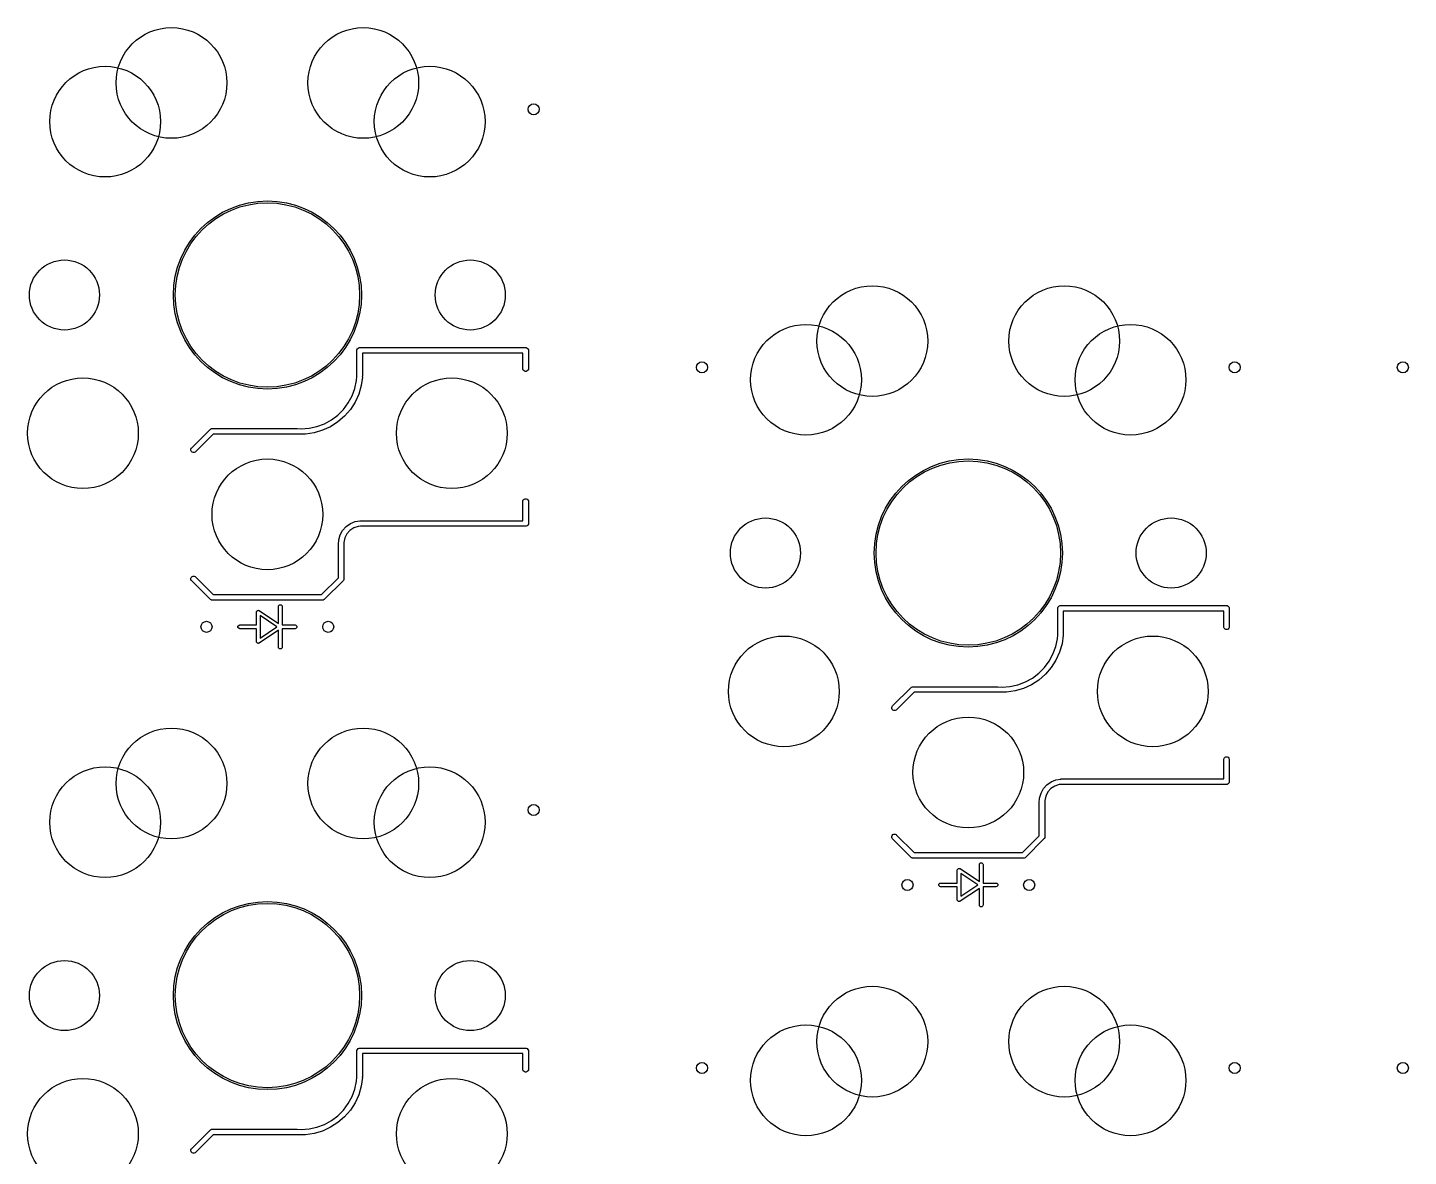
# Model space of a CAD drawing. Extents: x 2.61 to 8.6, y -5.69 to -1.89.
# Drawn here: x 5.102 to 6.575, y -3.099 to -1.893 of the extents above; entities that cross this region are included whole.
import ezdxf

# ---------------------------------------------------------------- set-up
doc = ezdxf.new("R2010")
doc.units = 0
doc.header["$MEASUREMENT"] = 0
doc.layers.add('BLACK', color=7, linetype='CONTINUOUS')

msp = doc.modelspace()

# ---------------------------------------------------------------- linework, layer by layer
at = {"layer": 'BLACK', "linetype": 'CONTINUOUS'}
for p, q in [((5.453, -2.2373), (5.4535, -2.2363)), ((5.453, -2.2379), (5.453, -2.2373)), ((5.453, -2.2655), (5.453, -2.2379)), ((5.4535, -2.2363), (5.4543, -2.2355)), ((5.4543, -2.2355), (5.4553, -2.235)), ((5.4553, -2.235), (5.4559, -2.235)), ((5.4559, -2.235), (5.6331, -2.235)), ((5.6331, -2.235), (5.6336, -2.235)), ((5.6336, -2.235), (5.6347, -2.2355)), ((5.6347, -2.2355), (5.6355, -2.2363)), ((5.6355, -2.2363), (5.636, -2.2373)), ((5.636, -2.2373), (5.636, -2.2379)), ((5.636, -2.2379), (5.636, -2.2576)), ((5.6301, -2.2409), (5.4589, -2.2409)), ((5.4589, -2.2409), (5.4589, -2.2655)), ((5.6301, -2.2576), (5.6301, -2.2409)), ((5.4527, -2.2703), (5.453, -2.266)), ((5.453, -2.2659), (5.453, -2.2655)), ((5.453, -2.266), (5.453, -2.2659)), ((5.453, -2.266), (5.453, -2.266)), ((5.4589, -2.2665), (5.4575, -2.2757)), ((5.4589, -2.2655), (5.4588, -2.266)), ((5.4588, -2.266), (5.4588, -2.2661)), ((5.4588, -2.2661), (5.4589, -2.2665)), ((5.4589, -2.2665), (5.4589, -2.2665)), ((5.6302, -2.2582), (5.6301, -2.2576)), ((5.6306, -2.2592), (5.6302, -2.2582)), ((5.6314, -2.26), (5.6306, -2.2592)), ((5.6325, -2.2605), (5.6314, -2.26)), ((5.6336, -2.2605), (5.6325, -2.2605)), ((5.6347, -2.26), (5.6336, -2.2605)), ((5.6355, -2.2592), (5.6347, -2.26)), ((5.636, -2.2582), (5.6355, -2.2592)), ((5.636, -2.2576), (5.636, -2.2582)), ((5.4479, -2.2867), (5.4509, -2.2787)), ((5.4509, -2.2787), (5.4527, -2.2703)), ((5.4575, -2.2757), (5.4549, -2.2847)), ((5.4387, -2.3011), (5.4438, -2.2942)), ((5.4438, -2.2942), (5.4479, -2.2867)), ((5.451, -2.2933), (5.446, -2.3012)), ((5.4549, -2.2847), (5.451, -2.2933)), ((5.4183, -2.3164), (5.4258, -2.3123)), ((5.4258, -2.3123), (5.4327, -2.3071)), ((5.4327, -2.3071), (5.4387, -2.3011)), ((5.4399, -2.3083), (5.4328, -2.3144)), ((5.446, -2.3012), (5.4399, -2.3083)), ((5.2767, -2.3421), (5.2963, -2.3224)), ((5.2996, -2.3275), (5.2808, -2.3463)), ((5.2963, -2.3224), (5.2968, -2.3221)), ((5.2968, -2.3221), (5.2978, -2.3216)), ((5.2978, -2.3216), (5.2984, -2.3216)), ((5.2984, -2.3216), (5.389, -2.3216)), ((5.389, -2.3275), (5.2996, -2.3275)), ((5.389, -2.3216), (5.3891, -2.3216)), ((5.3891, -2.3275), (5.389, -2.3275)), ((5.3891, -2.3216), (5.3892, -2.3216)), ((5.3981, -2.3274), (5.3891, -2.3275)), ((5.3892, -2.3216), (5.3892, -2.3216)), ((5.3892, -2.3216), (5.3934, -2.3219)), ((5.3934, -2.3219), (5.402, -2.3212)), ((5.4074, -2.3261), (5.3981, -2.3274)), ((5.402, -2.3212), (5.4103, -2.3194)), ((5.4164, -2.3234), (5.4074, -2.3261)), ((5.4103, -2.3194), (5.4183, -2.3164)), ((5.4249, -2.3195), (5.4164, -2.3234)), ((5.4328, -2.3144), (5.4249, -2.3195)), ((5.2758, -2.3436), (5.2763, -2.3426)), ((5.2763, -2.3426), (5.2767, -2.3421)), ((5.2758, -2.3448), (5.2758, -2.3436)), ((5.2763, -2.3458), (5.2758, -2.3448)), ((5.2771, -2.3467), (5.2763, -2.3458)), ((5.2782, -2.3471), (5.2771, -2.3467)), ((5.2793, -2.3471), (5.2782, -2.3471)), ((5.2804, -2.3467), (5.2793, -2.3471)), ((5.2808, -2.3463), (5.2804, -2.3467)), ((5.6301, -2.3993), (5.6302, -2.3987)), ((5.6301, -2.42), (5.6301, -2.3993)), ((5.6302, -2.3987), (5.6306, -2.3977)), ((5.6306, -2.3977), (5.6314, -2.3969)), ((5.6314, -2.3969), (5.6325, -2.3964)), ((5.6325, -2.3964), (5.6336, -2.3964)), ((5.6336, -2.3964), (5.6347, -2.3969)), ((5.6347, -2.3969), (5.6355, -2.3977)), ((5.6355, -2.3977), (5.636, -2.3987)), ((5.636, -2.3987), (5.636, -2.3993)), ((5.636, -2.3993), (5.636, -2.4229)), ((5.4351, -2.4351), (5.4378, -2.4303)), ((5.4378, -2.4303), (5.4415, -2.4262)), ((5.4415, -2.4262), (5.446, -2.423)), ((5.4456, -2.4303), (5.4423, -2.4339)), ((5.4497, -2.4276), (5.4456, -2.4303)), ((5.446, -2.423), (5.4511, -2.4209)), ((5.4544, -2.426), (5.4497, -2.4276)), ((5.4511, -2.4209), (5.4561, -2.4201)), ((5.4567, -2.4259), (5.4544, -2.426)), ((5.4561, -2.4201), (5.4563, -2.42)), ((5.4561, -2.4201), (5.4561, -2.4201)), ((5.4563, -2.42), (5.4565, -2.42)), ((5.4565, -2.42), (5.4565, -2.42)), ((5.4565, -2.42), (5.4566, -2.42)), ((5.4566, -2.42), (5.4567, -2.42)), ((5.4567, -2.42), (5.6301, -2.42)), ((5.6331, -2.4259), (5.4567, -2.4259)), ((5.6336, -2.4258), (5.6331, -2.4259)), ((5.6347, -2.4254), (5.6336, -2.4258)), ((5.6355, -2.4246), (5.6347, -2.4254)), ((5.636, -2.4235), (5.6355, -2.4246)), ((5.636, -2.4229), (5.636, -2.4235)), ((5.4333, -2.4454), (5.4336, -2.4404)), ((5.4333, -2.4458), (5.4333, -2.4454)), ((5.4333, -2.4808), (5.4333, -2.4458)), ((5.4336, -2.4404), (5.4351, -2.4351)), ((5.44, -2.4383), (5.439, -2.4432)), ((5.439, -2.4432), (5.4392, -2.4456)), ((5.4392, -2.4456), (5.4392, -2.4456)), ((5.4392, -2.4456), (5.4392, -2.4457)), ((5.4392, -2.4457), (5.4392, -2.4458)), ((5.4392, -2.4458), (5.4392, -2.482)), ((5.4423, -2.4339), (5.44, -2.4383)), ((5.2758, -2.4814), (5.2763, -2.4804)), ((5.2758, -2.4826), (5.2758, -2.4814)), ((5.2763, -2.4836), (5.2758, -2.4826)), ((5.2763, -2.4804), (5.2771, -2.4795)), ((5.2767, -2.4841), (5.2763, -2.4836)), ((5.2963, -2.5038), (5.2767, -2.4841)), ((5.2771, -2.4795), (5.2782, -2.4791)), ((5.2782, -2.4791), (5.2793, -2.4791)), ((5.2793, -2.4791), (5.2804, -2.4795)), ((5.2804, -2.4795), (5.2808, -2.4799)), ((5.2808, -2.4799), (5.2996, -2.4987)), ((5.4153, -2.4987), (5.4333, -2.4808)), ((5.4383, -2.4841), (5.4186, -2.5038)), ((5.4387, -2.4836), (5.4383, -2.4841)), ((5.4391, -2.4826), (5.4387, -2.4836)), ((5.4392, -2.482), (5.4391, -2.4826)), ((5.4391, -2.4826), (5.4391, -2.4826)), ((5.2968, -2.5041), (5.2963, -2.5038)), ((5.2975, -2.5045), (5.2968, -2.5041)), ((5.2978, -2.5046), (5.2975, -2.5045)), ((5.2984, -2.5046), (5.2978, -2.5046)), ((5.4165, -2.5046), (5.2984, -2.5046)), ((5.2996, -2.4987), (5.4153, -2.4987)), ((5.4171, -2.5046), (5.4165, -2.5046)), ((5.4182, -2.5041), (5.4171, -2.5046)), ((5.4186, -2.5038), (5.4182, -2.5041)), ((5.4182, -2.5041), (5.4182, -2.5041)), ((5.3457, -2.5171), (5.3458, -2.517)), ((5.3457, -2.5174), (5.3457, -2.5171)), ((5.3457, -2.5171), (5.3457, -2.5171)), ((5.3457, -2.5312), (5.3457, -2.5174)), ((5.3458, -2.5167), (5.3462, -2.5163)), ((5.3458, -2.517), (5.3458, -2.5167)), ((5.3462, -2.5163), (5.3465, -2.5158)), ((5.3465, -2.5158), (5.3467, -2.5158)), ((5.3467, -2.5158), (5.3469, -2.5156)), ((5.3469, -2.5156), (5.3475, -2.5156)), ((5.3475, -2.5156), (5.348, -2.5155)), ((5.348, -2.5155), (5.3483, -2.5156)), ((5.3483, -2.5156), (5.3484, -2.5156)), ((5.3484, -2.5156), (5.3485, -2.5157)), ((5.3485, -2.5157), (5.3487, -2.5158)), ((5.3487, -2.5158), (5.3693, -2.5295)), ((5.3693, -2.5115), (5.3694, -2.5108)), ((5.3693, -2.5295), (5.3693, -2.5115)), ((5.3694, -2.5108), (5.3705, -2.5097)), ((5.3705, -2.5097), (5.372, -2.5097)), ((5.372, -2.5097), (5.3731, -2.5108)), ((5.3731, -2.5108), (5.3732, -2.5115)), ((5.3732, -2.5115), (5.3732, -2.5312)), ((6.201, -2.5129), (6.2015, -2.5119)), ((6.201, -2.5135), (6.201, -2.5129)), ((6.201, -2.5411), (6.201, -2.5135)), ((6.2015, -2.5119), (6.2023, -2.511)), ((6.2023, -2.511), (6.2034, -2.5106)), ((6.2034, -2.5106), (6.2039, -2.5105)), ((6.2039, -2.5105), (6.3811, -2.5105)), ((6.3781, -2.5165), (6.2069, -2.5165)), ((6.2069, -2.5165), (6.2069, -2.5411)), ((6.3781, -2.5332), (6.3781, -2.5165)), ((6.3811, -2.5105), (6.3817, -2.5106)), ((6.3817, -2.5106), (6.3827, -2.511)), ((6.3827, -2.511), (6.3836, -2.5119)), ((6.3836, -2.5119), (6.384, -2.5129)), ((6.384, -2.5129), (6.3841, -2.5135)), ((6.3841, -2.5135), (6.3841, -2.5332)), ((5.3261, -2.5324), (5.3272, -2.5314)), ((5.3261, -2.5339), (5.3261, -2.5324)), ((5.3272, -2.535), (5.3261, -2.5339)), ((5.3272, -2.5314), (5.328, -2.5312)), ((5.328, -2.5312), (5.3457, -2.5312)), ((5.3677, -2.5332), (5.3496, -2.5211)), ((5.3496, -2.5211), (5.3496, -2.5453)), ((5.3496, -2.5453), (5.3677, -2.5332)), ((5.3732, -2.5312), (5.387, -2.5312)), ((5.387, -2.5312), (5.3878, -2.5314)), ((5.3878, -2.5314), (5.3888, -2.5324)), ((5.3888, -2.5339), (5.3878, -2.535)), ((5.3888, -2.5324), (5.3888, -2.5339)), ((6.3782, -2.5338), (6.3781, -2.5332)), ((6.3786, -2.5348), (6.3782, -2.5338)), ((6.384, -2.5338), (6.3836, -2.5348)), ((6.3841, -2.5332), (6.384, -2.5338)), ((5.328, -2.5352), (5.3272, -2.535)), ((5.3457, -2.5352), (5.328, -2.5352)), ((5.3457, -2.5489), (5.3457, -2.5352)), ((5.3457, -2.5492), (5.3457, -2.5489)), ((5.3457, -2.5493), (5.3457, -2.5492)), ((5.3458, -2.5494), (5.3457, -2.5493)), ((5.3693, -2.5369), (5.3487, -2.5506)), ((5.3693, -2.5548), (5.3693, -2.5369)), ((5.387, -2.5352), (5.3732, -2.5352)), ((5.3732, -2.5352), (5.3732, -2.5548)), ((5.3878, -2.535), (5.387, -2.5352)), ((6.1989, -2.5543), (6.2007, -2.5459)), ((6.2007, -2.5459), (6.201, -2.5416)), ((6.201, -2.5415), (6.201, -2.5411)), ((6.201, -2.5416), (6.201, -2.5415)), ((6.201, -2.5416), (6.201, -2.5416)), ((6.2069, -2.542), (6.2056, -2.5513)), ((6.2069, -2.5411), (6.2068, -2.5416)), ((6.2068, -2.5416), (6.2068, -2.5417)), ((6.2068, -2.5417), (6.2069, -2.542)), ((6.2069, -2.542), (6.2069, -2.542)), ((6.3795, -2.5356), (6.3786, -2.5348)), ((6.3805, -2.5361), (6.3795, -2.5356)), ((6.3817, -2.5361), (6.3805, -2.5361)), ((6.3827, -2.5356), (6.3817, -2.5361)), ((6.3836, -2.5348), (6.3827, -2.5356)), ((5.3458, -2.5497), (5.3458, -2.5494)), ((5.3462, -2.5501), (5.3458, -2.5497)), ((5.3465, -2.5506), (5.3462, -2.5501)), ((5.3467, -2.5506), (5.3465, -2.5506)), ((5.3469, -2.5507), (5.3467, -2.5506)), ((5.3475, -2.5507), (5.3469, -2.5507)), ((5.348, -2.5509), (5.3475, -2.5507)), ((5.3483, -2.5507), (5.348, -2.5509)), ((5.3484, -2.5507), (5.3483, -2.5507)), ((5.3485, -2.5507), (5.3484, -2.5507)), ((5.3487, -2.5506), (5.3485, -2.5507)), ((5.3694, -2.5556), (5.3693, -2.5548)), ((5.3705, -2.5567), (5.3694, -2.5556)), ((5.372, -2.5567), (5.3705, -2.5567)), ((5.3731, -2.5556), (5.372, -2.5567)), ((5.3732, -2.5548), (5.3731, -2.5556)), ((6.1918, -2.5698), (6.1959, -2.5623)), ((6.1959, -2.5623), (6.1989, -2.5543)), ((6.2029, -2.5603), (6.1991, -2.5689)), ((6.2056, -2.5513), (6.2029, -2.5603)), ((6.1807, -2.5827), (6.1867, -2.5767)), ((6.1867, -2.5767), (6.1918, -2.5698)), ((6.194, -2.5768), (6.1879, -2.5839)), ((6.1991, -2.5689), (6.194, -2.5768)), ((6.1584, -2.595), (6.1664, -2.592)), ((6.1664, -2.592), (6.1739, -2.5879)), ((6.1808, -2.59), (6.173, -2.5951)), ((6.1739, -2.5879), (6.1807, -2.5827)), ((6.1879, -2.5839), (6.1808, -2.59)), ((6.0247, -2.6177), (6.0444, -2.598)), ((6.0477, -2.6031), (6.0289, -2.6219)), ((6.0444, -2.598), (6.0448, -2.5977)), ((6.0448, -2.5977), (6.0459, -2.5972)), ((6.0459, -2.5972), (6.0465, -2.5972)), ((6.0465, -2.5972), (6.137, -2.5972)), ((6.137, -2.6031), (6.0477, -2.6031)), ((6.137, -2.5972), (6.1372, -2.5972)), ((6.1371, -2.6031), (6.137, -2.6031)), ((6.1462, -2.603), (6.1371, -2.6031)), ((6.1372, -2.5972), (6.1372, -2.5972)), ((6.1372, -2.5972), (6.1372, -2.5972)), ((6.1372, -2.5972), (6.1415, -2.5975)), ((6.1415, -2.5975), (6.15, -2.5968)), ((6.1555, -2.6017), (6.1462, -2.603)), ((6.15, -2.5968), (6.1584, -2.595)), ((6.1644, -2.599), (6.1555, -2.6017)), ((6.173, -2.5951), (6.1644, -2.599)), ((6.0239, -2.6192), (6.0243, -2.6182)), ((6.0239, -2.6204), (6.0239, -2.6192)), ((6.0243, -2.6214), (6.0239, -2.6204)), ((6.0243, -2.6182), (6.0247, -2.6177)), ((6.0251, -2.6223), (6.0243, -2.6214)), ((6.0262, -2.6227), (6.0251, -2.6223)), ((6.0273, -2.6227), (6.0262, -2.6227)), ((6.0284, -2.6223), (6.0273, -2.6227)), ((6.0289, -2.6219), (6.0284, -2.6223)), ((6.3781, -2.6749), (6.3782, -2.6743)), ((6.3781, -2.6956), (6.3781, -2.6749)), ((6.3782, -2.6743), (6.3786, -2.6733)), ((6.3786, -2.6733), (6.3795, -2.6725)), ((6.3795, -2.6725), (6.3805, -2.672)), ((6.3805, -2.672), (6.3817, -2.672)), ((6.3817, -2.672), (6.3827, -2.6725)), ((6.3827, -2.6725), (6.3836, -2.6733)), ((6.3836, -2.6733), (6.384, -2.6743)), ((6.384, -2.6743), (6.3841, -2.6749)), ((6.3841, -2.6749), (6.3841, -2.6985)), ((6.194, -2.6986), (6.1991, -2.6965)), ((6.1991, -2.6965), (6.2041, -2.6957)), ((6.2041, -2.6957), (6.2041, -2.6956)), ((6.2041, -2.6956), (6.2044, -2.6956)), ((6.2044, -2.6956), (6.2046, -2.6956)), ((6.2046, -2.6956), (6.2046, -2.6956)), ((6.2046, -2.6956), (6.2046, -2.6956)), ((6.2046, -2.6956), (6.2047, -2.6956)), ((6.2047, -2.6956), (6.3781, -2.6956)), ((6.1816, -2.716), (6.1832, -2.7107)), ((6.1832, -2.7107), (6.1858, -2.7059)), ((6.1858, -2.7059), (6.1895, -2.7018)), ((6.1903, -2.7095), (6.1881, -2.7139)), ((6.1895, -2.7018), (6.194, -2.6986)), ((6.1936, -2.7058), (6.1903, -2.7095)), ((6.1977, -2.7032), (6.1936, -2.7058)), ((6.2024, -2.7016), (6.1977, -2.7032)), ((6.2048, -2.7015), (6.2024, -2.7016)), ((6.3811, -2.7015), (6.2048, -2.7015)), ((6.3817, -2.7014), (6.3811, -2.7015)), ((6.3827, -2.701), (6.3817, -2.7014)), ((6.3836, -2.7002), (6.3827, -2.701)), ((6.384, -2.6991), (6.3836, -2.7002)), ((6.3841, -2.6985), (6.384, -2.6991)), ((6.1813, -2.721), (6.1816, -2.716)), ((6.1813, -2.7214), (6.1813, -2.721)), ((6.1813, -2.7564), (6.1813, -2.7214)), ((6.1881, -2.7139), (6.1871, -2.7187)), ((6.1871, -2.7187), (6.1872, -2.7212)), ((6.1872, -2.7212), (6.1872, -2.7212)), ((6.1872, -2.7212), (6.1872, -2.7214)), ((6.1872, -2.7214), (6.1872, -2.7576)), ((6.0243, -2.756), (6.0251, -2.7551)), ((6.0251, -2.7551), (6.0262, -2.7547)), ((6.0262, -2.7547), (6.0273, -2.7547)), ((6.0273, -2.7547), (6.0284, -2.7551)), ((6.0284, -2.7551), (6.0289, -2.7555)), ((6.0289, -2.7555), (6.0477, -2.7743)), ((6.0239, -2.757), (6.0243, -2.756)), ((6.0239, -2.7582), (6.0239, -2.757)), ((6.0243, -2.7592), (6.0239, -2.7582)), ((6.0247, -2.7597), (6.0243, -2.7592)), ((6.0444, -2.7794), (6.0247, -2.7597)), ((6.1633, -2.7743), (6.1813, -2.7564)), ((6.1863, -2.7597), (6.1667, -2.7794)), ((6.1867, -2.7592), (6.1863, -2.7597)), ((6.1871, -2.7582), (6.1867, -2.7592)), ((6.1872, -2.7576), (6.1871, -2.7582)), ((6.1871, -2.7582), (6.1871, -2.7582)), ((6.0448, -2.7797), (6.0444, -2.7794)), ((6.0456, -2.78), (6.0448, -2.7797)), ((6.0459, -2.7802), (6.0456, -2.78)), ((6.0465, -2.7802), (6.0459, -2.7802)), ((6.1646, -2.7802), (6.0465, -2.7802)), ((6.0477, -2.7743), (6.1633, -2.7743)), ((6.1651, -2.7802), (6.1646, -2.7802)), ((6.1662, -2.7797), (6.1651, -2.7802)), ((6.1667, -2.7794), (6.1662, -2.7797)), ((6.1662, -2.7797), (6.1662, -2.7797)), ((6.0938, -2.7927), (6.0937, -2.7926)), ((6.0937, -2.7926), (6.0938, -2.7926)), ((6.0937, -2.793), (6.0938, -2.7927)), ((6.0937, -2.8068), (6.0937, -2.793)), ((6.0938, -2.7926), (6.0939, -2.7923)), ((6.0939, -2.7923), (6.0943, -2.7919)), ((6.0943, -2.7919), (6.0946, -2.7914)), ((6.0946, -2.7914), (6.0948, -2.7914)), ((6.0948, -2.7914), (6.0949, -2.7912)), ((6.0949, -2.7912), (6.0955, -2.7912)), ((6.0955, -2.7912), (6.0961, -2.7911)), ((6.0961, -2.7911), (6.0963, -2.7912)), ((6.0963, -2.7912), (6.0964, -2.7912)), ((6.0964, -2.7912), (6.0965, -2.7913)), ((6.0965, -2.7913), (6.0968, -2.7914)), ((6.0968, -2.7914), (6.1173, -2.8051)), ((6.1157, -2.8088), (6.0976, -2.7967)), ((6.0976, -2.7967), (6.0976, -2.8208)), ((6.1173, -2.7871), (6.1175, -2.7864)), ((6.1173, -2.8051), (6.1173, -2.7871)), ((6.1175, -2.7864), (6.1185, -2.7853)), ((6.1185, -2.7853), (6.12, -2.7853)), ((6.12, -2.7853), (6.1211, -2.7864)), ((6.1211, -2.7864), (6.1213, -2.7871)), ((6.1213, -2.7871), (6.1213, -2.8068)), ((6.0742, -2.808), (6.0752, -2.807)), ((6.0742, -2.8095), (6.0742, -2.808)), ((6.0752, -2.8106), (6.0742, -2.8095)), ((6.0752, -2.807), (6.076, -2.8068)), ((6.076, -2.8107), (6.0752, -2.8106)), ((6.076, -2.8068), (6.0937, -2.8068)), ((6.0937, -2.8107), (6.076, -2.8107)), ((6.0937, -2.8245), (6.0937, -2.8107)), ((6.1173, -2.8125), (6.0968, -2.8262)), ((6.0976, -2.8208), (6.1157, -2.8088)), ((6.1173, -2.8304), (6.1173, -2.8125)), ((6.1213, -2.8068), (6.135, -2.8068)), ((6.135, -2.8107), (6.1213, -2.8107)), ((6.1213, -2.8107), (6.1213, -2.8304)), ((6.135, -2.8068), (6.1358, -2.807)), ((6.1358, -2.8106), (6.135, -2.8107)), ((6.1358, -2.807), (6.1369, -2.808)), ((6.1369, -2.8095), (6.1358, -2.8106)), ((6.1369, -2.808), (6.1369, -2.8095)), ((6.0938, -2.8248), (6.0937, -2.8245)), ((6.0937, -2.8249), (6.0938, -2.8248)), ((6.0938, -2.825), (6.0937, -2.8249)), ((6.0939, -2.8253), (6.0938, -2.825)), ((6.0943, -2.8257), (6.0939, -2.8253)), ((6.0946, -2.8262), (6.0943, -2.8257)), ((6.0948, -2.8262), (6.0946, -2.8262)), ((6.0949, -2.8263), (6.0948, -2.8262)), ((6.0955, -2.8263), (6.0949, -2.8263)), ((6.0961, -2.8265), (6.0955, -2.8263)), ((6.0963, -2.8263), (6.0961, -2.8265)), ((6.0964, -2.8263), (6.0963, -2.8263)), ((6.0965, -2.8263), (6.0964, -2.8263)), ((6.0968, -2.8262), (6.0965, -2.8263)), ((6.1175, -2.8312), (6.1173, -2.8304)), ((6.1185, -2.8322), (6.1175, -2.8312)), ((6.12, -2.8322), (6.1185, -2.8322)), ((6.1211, -2.8312), (6.12, -2.8322)), ((6.1213, -2.8304), (6.1211, -2.8312)), ((5.453, -2.9854), (5.4535, -2.9843)), ((5.453, -2.9859), (5.453, -2.9854)), ((5.453, -3.0135), (5.453, -2.9859)), ((5.4535, -2.9843), (5.4543, -2.9835)), ((5.4543, -2.9835), (5.4553, -2.983)), ((5.4553, -2.983), (5.4559, -2.983)), ((5.4559, -2.983), (5.6331, -2.983)), ((5.6301, -2.9889), (5.4589, -2.9889)), ((5.4589, -2.9889), (5.4589, -3.0135)), ((5.6301, -3.0056), (5.6301, -2.9889)), ((5.6331, -2.983), (5.6336, -2.983)), ((5.6336, -2.983), (5.6347, -2.9835)), ((5.6347, -2.9835), (5.6355, -2.9843)), ((5.6355, -2.9843), (5.636, -2.9854)), ((5.636, -2.9854), (5.636, -2.9859)), ((5.636, -2.9859), (5.636, -3.0056)), ((5.6302, -3.0062), (5.6301, -3.0056)), ((5.636, -3.0056), (5.636, -3.0062)), ((5.4509, -3.0267), (5.4527, -3.0183)), ((5.4527, -3.0183), (5.453, -3.0141)), ((5.453, -3.014), (5.453, -3.0135)), ((5.453, -3.0141), (5.453, -3.014)), ((5.453, -3.0141), (5.453, -3.0141)), ((5.4589, -3.0145), (5.4575, -3.0238)), ((5.4589, -3.0135), (5.4588, -3.0141)), ((5.4588, -3.0141), (5.4588, -3.0142)), ((5.4588, -3.0142), (5.4589, -3.0145)), ((5.4589, -3.0145), (5.4589, -3.0145)), ((5.6306, -3.0073), (5.6302, -3.0062)), ((5.6314, -3.0081), (5.6306, -3.0073)), ((5.6325, -3.0085), (5.6314, -3.0081)), ((5.6336, -3.0085), (5.6325, -3.0085)), ((5.6347, -3.0081), (5.6336, -3.0085)), ((5.6355, -3.0073), (5.6347, -3.0081)), ((5.636, -3.0062), (5.6355, -3.0073)), ((5.4438, -3.0422), (5.4479, -3.0347)), ((5.4479, -3.0347), (5.4509, -3.0267)), ((5.4549, -3.0328), (5.451, -3.0413)), ((5.4575, -3.0238), (5.4549, -3.0328)), ((5.4327, -3.0552), (5.4387, -3.0491)), ((5.4387, -3.0491), (5.4438, -3.0422)), ((5.446, -3.0492), (5.4399, -3.0563)), ((5.451, -3.0413), (5.446, -3.0492)), ((5.4103, -3.0674), (5.4183, -3.0644)), ((5.4183, -3.0644), (5.4258, -3.0603)), ((5.4328, -3.0625), (5.4249, -3.0675)), ((5.4258, -3.0603), (5.4327, -3.0552)), ((5.4399, -3.0563), (5.4328, -3.0625)), ((5.2767, -3.0902), (5.2963, -3.0705)), ((5.2996, -3.0755), (5.2808, -3.0943)), ((5.2963, -3.0705), (5.2968, -3.0701)), ((5.2968, -3.0701), (5.2978, -3.0697)), ((5.2978, -3.0697), (5.2984, -3.0696)), ((5.2984, -3.0696), (5.389, -3.0696)), ((5.389, -3.0755), (5.2996, -3.0755)), ((5.389, -3.0696), (5.3891, -3.0696)), ((5.3891, -3.0755), (5.389, -3.0755)), ((5.3891, -3.0696), (5.3892, -3.0696)), ((5.3981, -3.0755), (5.3891, -3.0755)), ((5.3892, -3.0696), (5.3892, -3.0696)), ((5.3892, -3.0696), (5.3934, -3.0699)), ((5.3934, -3.0699), (5.402, -3.0693)), ((5.4074, -3.0741), (5.3981, -3.0755)), ((5.402, -3.0693), (5.4103, -3.0674)), ((5.4164, -3.0715), (5.4074, -3.0741)), ((5.4249, -3.0675), (5.4164, -3.0715)), ((5.2758, -3.0917), (5.2763, -3.0906)), ((5.2758, -3.0928), (5.2758, -3.0917)), ((5.2763, -3.0939), (5.2758, -3.0928)), ((5.2763, -3.0906), (5.2767, -3.0902)), ((5.2771, -3.0947), (5.2763, -3.0939)), ((5.2808, -3.0943), (5.2804, -3.0947)), ((5.2782, -3.0951), (5.2771, -3.0947)), ((5.2793, -3.0951), (5.2782, -3.0951)), ((5.2804, -3.0947), (5.2793, -3.0951))]:
    msp.add_line(p, q, dxfattribs=at)
at = {"layer": 'BLACK'}
for centre, radius in [((5.2551, -1.9525), 0.0591), ((5.4598, -1.9525), 0.0591), ((5.1843, -1.9938), 0.0591), ((5.5307, -1.9938), 0.0591), ((5.6417, -1.9806), 0.00591), ((5.3575, -2.1789), 0.1004), ((5.3575, -2.1789), 0.0984), ((5.1409, -2.1789), 0.0374), ((5.574, -2.1789), 0.0374), ((6.0031, -2.2281), 0.0591), ((6.2079, -2.2281), 0.0591), ((5.9323, -2.2694), 0.0591), ((6.2787, -2.2694), 0.0591), ((5.8213, -2.2562), 0.00591), ((6.3898, -2.2562), 0.00591), ((6.5693, -2.2562), 0.00591), ((5.1606, -2.3265), 0.0591), ((5.5543, -2.3265), 0.0591), ((5.3575, -2.4131), 0.0591), ((6.1055, -2.4544), 0.1004), ((6.1055, -2.4544), 0.0984), ((5.889, -2.4544), 0.0374), ((6.322, -2.4544), 0.0374), ((5.2925, -2.5332), 0.00591), ((5.4224, -2.5332), 0.00591), ((5.9087, -2.6021), 0.0591), ((6.3024, -2.6021), 0.0591), ((6.1055, -2.6887), 0.0591), ((5.2551, -2.7005), 0.0591), ((5.4598, -2.7005), 0.0591), ((5.1843, -2.7418), 0.0591), ((5.5307, -2.7418), 0.0591), ((5.6417, -2.7287), 0.00591), ((6.0406, -2.8088), 0.00591), ((6.1705, -2.8088), 0.00591), ((5.3575, -2.9269), 0.1004), ((5.3575, -2.9269), 0.0984), ((5.1409, -2.9269), 0.0374), ((5.574, -2.9269), 0.0374), ((6.0031, -2.9761), 0.0591), ((6.2079, -2.9761), 0.0591), ((5.9323, -3.0174), 0.0591), ((6.2787, -3.0174), 0.0591), ((5.8213, -3.0042), 0.00591), ((6.3898, -3.0042), 0.00591), ((6.5693, -3.0042), 0.00591), ((5.1606, -3.0745), 0.0591), ((5.5543, -3.0745), 0.0591)]:
    msp.add_circle(centre, radius, dxfattribs=at)

doc.saveas('drawing.dxf')
